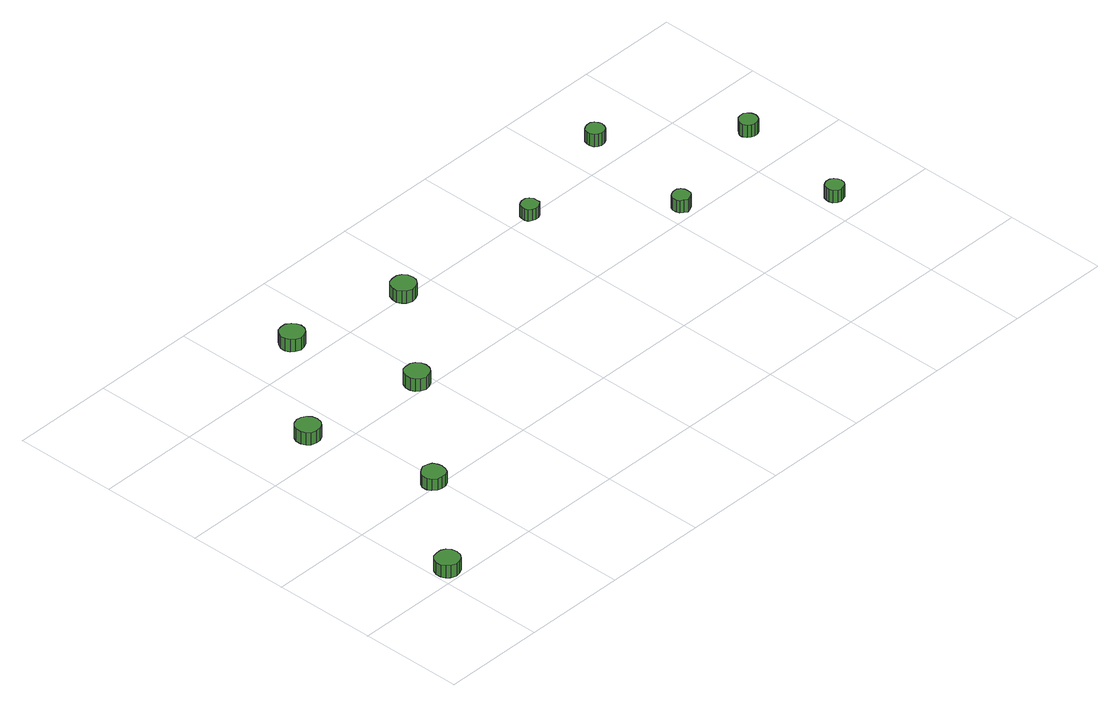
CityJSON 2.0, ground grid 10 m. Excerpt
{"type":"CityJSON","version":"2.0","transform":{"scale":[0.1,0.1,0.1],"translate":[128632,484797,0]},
"CityObjects":{
"tree1":{"type":"SolitaryVegetationObject","attributes":{"function":"something"},"geometry":[{"type":"MultiSurface","lod":"1","boundaries":[[[0,1,2,3,4,5,6,7,8,9,10,11,12,13,14]],[[15,16,17,18,19,20,21,22,23,24,25,26,27,28,29]],[[0,29,28,1]],[[1,28,27,2]],[[2,27,26,3]],[[3,26,25,4]],[[4,25,24,5]],[[5,24,23,6]],[[6,23,22,7]],[[7,22,21,8]],[[8,21,20,9]],[[9,20,19,10]],[[10,19,18,11]],[[11,18,17,12]],[[12,17,16,13]],[[13,16,15,14]],[[14,15,29,0]]]}]},
"tree2":{"type":"SolitaryVegetationObject","attributes":{"function":"something"},"geometry":[{"type":"MultiSurface","lod":"1","boundaries":[[[30,31,32,33,34,35,36,37,38,39,40,41,42,43,44]],[[45,46,47,48,49,50,51,52,53,54,55,56,57,58,59]],[[30,59,58,31]],[[31,58,57,32]],[[32,57,56,33]],[[33,56,55,34]],[[34,55,54,35]],[[35,54,53,36]],[[36,53,52,37]],[[37,52,51,38]],[[38,51,50,39]],[[39,50,49,40]],[[40,49,48,41]],[[41,48,47,42]],[[42,47,46,43]],[[43,46,45,44]],[[44,45,59,30]]]}]},
"tree3":{"type":"SolitaryVegetationObject","attributes":{"function":"something"},"geometry":[{"type":"MultiSurface","lod":"1","boundaries":[[[60,61,62,63,64,65,66,67,68,69,70,71,72,73,74]],[[75,76,77,78,79,80,81,82,83,84,85,86,87,88,89]],[[60,89,88,61]],[[61,88,87,62]],[[62,87,86,63]],[[63,86,85,64]],[[64,85,84,65]],[[65,84,83,66]],[[66,83,82,67]],[[67,82,81,68]],[[68,81,80,69]],[[69,80,79,70]],[[70,79,78,71]],[[71,78,77,72]],[[72,77,76,73]],[[73,76,75,74]],[[74,75,89,60]]]}]},
"tree4":{"type":"SolitaryVegetationObject","attributes":{"function":"something"},"geometry":[{"type":"MultiSurface","lod":"1","boundaries":[[[90,91,92,93,94,95,96,97,98,99,100,101,102,103,104]],[[105,106,107,108,109,110,111,112,113,114,115,116,117,118,119]],[[90,119,118,91]],[[91,118,117,92]],[[92,117,116,93]],[[93,116,115,94]],[[94,115,114,95]],[[95,114,113,96]],[[96,113,112,97]],[[97,112,111,98]],[[98,111,110,99]],[[99,110,109,100]],[[100,109,108,101]],[[101,108,107,102]],[[102,107,106,103]],[[103,106,105,104]],[[104,105,119,90]]]}]},
"tree5":{"type":"SolitaryVegetationObject","attributes":{"function":"something"},"geometry":[{"type":"MultiSurface","lod":"1","boundaries":[[[120,121,122,123,124,125,126,127,128,129,130,131,132,133,134]],[[135,136,137,138,139,140,141,142,143,144,145,146,147,148,149]],[[120,149,148,121]],[[121,148,147,122]],[[122,147,146,123]],[[123,146,145,124]],[[124,145,144,125]],[[125,144,143,126]],[[126,143,142,127]],[[127,142,141,128]],[[128,141,140,129]],[[129,140,139,130]],[[130,139,138,131]],[[131,138,137,132]],[[132,137,136,133]],[[133,136,135,134]],[[134,135,149,120]]]}]},
"tree6":{"type":"SolitaryVegetationObject","attributes":{"function":"something"},"geometry":[{"type":"MultiSurface","lod":"1","boundaries":[[[150,151,152,153,154,155,156,157,158,159,160,161,162,163,164]],[[165,166,167,168,169,170,171,172,173,174,175,176,177,178,179]],[[150,179,178,151]],[[151,178,177,152]],[[152,177,176,153]],[[153,176,175,154]],[[154,175,174,155]],[[155,174,173,156]],[[156,173,172,157]],[[157,172,171,158]],[[158,171,170,159]],[[159,170,169,160]],[[160,169,168,161]],[[161,168,167,162]],[[162,167,166,163]],[[163,166,165,164]],[[164,165,179,150]]]}]},
"tree7":{"type":"SolitaryVegetationObject","attributes":{"function":"something"},"geometry":[{"type":"MultiSurface","lod":"1","boundaries":[[[180,181,182,183,184,185,186,187,188,189,190,191,192,193,194]],[[195,196,197,198,199,200,201,202,203,204,205,206,207,208,209]],[[180,209,208,181]],[[181,208,207,182]],[[182,207,206,183]],[[183,206,205,184]],[[184,205,204,185]],[[185,204,203,186]],[[186,203,202,187]],[[187,202,201,188]],[[188,201,200,189]],[[189,200,199,190]],[[190,199,198,191]],[[191,198,197,192]],[[192,197,196,193]],[[193,196,195,194]],[[194,195,209,180]]]}]},
"tree8":{"type":"SolitaryVegetationObject","attributes":{"function":"something"},"geometry":[{"type":"MultiSurface","lod":"1","boundaries":[[[210,211,212,213,214,215,216,217,218,219,220,221,222,223,224]],[[225,226,227,228,229,230,231,232,233,234,235,236,237,238,239]],[[210,239,238,211]],[[211,238,237,212]],[[212,237,236,213]],[[213,236,235,214]],[[214,235,234,215]],[[215,234,233,216]],[[216,233,232,217]],[[217,232,231,218]],[[218,231,230,219]],[[219,230,229,220]],[[220,229,228,221]],[[221,228,227,222]],[[222,227,226,223]],[[223,226,225,224]],[[224,225,239,210]]]}]},
"tree9":{"type":"SolitaryVegetationObject","attributes":{"function":"something"},"geometry":[{"type":"MultiSurface","lod":"1","boundaries":[[[240,241,242,243,244,245,246,247,248,249,250,251,252,253,254]],[[255,256,257,258,259,260,261,262,263,264,265,266,267,268,269]],[[240,269,268,241]],[[241,268,267,242]],[[242,267,266,243]],[[243,266,265,244]],[[244,265,264,245]],[[245,264,263,246]],[[246,263,262,247]],[[247,262,261,248]],[[248,261,260,249]],[[249,260,259,250]],[[250,259,258,251]],[[251,258,257,252]],[[252,257,256,253]],[[253,256,255,254]],[[254,255,269,240]]]}]},
"tree10":{"type":"SolitaryVegetationObject","attributes":{"function":"something"},"geometry":[{"type":"MultiSurface","lod":"1","boundaries":[[[270,271,272,273,274,275,276,277,278,279,280,281,282,283,284]],[[285,286,287,288,289,290,291,292,293,294,295,296,297,298,299]],[[270,299,298,271]],[[271,298,297,272]],[[272,297,296,273]],[[273,296,295,274]],[[274,295,294,275]],[[275,294,293,276]],[[276,293,292,277]],[[277,292,291,278]],[[278,291,290,279]],[[279,290,289,280]],[[280,289,288,281]],[[281,288,287,282]],[[282,287,286,283]],[[283,286,285,284]],[[284,285,299,270]]]}]},
"tree11":{"type":"SolitaryVegetationObject","attributes":{"function":"something"},"geometry":[{"type":"MultiSurface","lod":"1","boundaries":[[[300,301,302,303,304,305,306,307,308,309,310,311,312,313,314]],[[315,316,317,318,319,320,321,322,323,324,325,326,327,328,329]],[[300,329,328,301]],[[301,328,327,302]],[[302,327,326,303]],[[303,326,325,304]],[[304,325,324,305]],[[305,324,323,306]],[[306,323,322,307]],[[307,322,321,308]],[[308,321,320,309]],[[309,320,319,310]],[[310,319,318,311]],[[311,318,317,312]],[[312,317,316,313]],[[313,316,315,314]],[[314,315,329,300]]]}]}
},
"vertices":[
[26,14,17],[25,19,17],[22,23,17],[18,25,17],[13,25,17],[8,24,17],[5,21,17],[3,16,17],[3,11,17],[5,7,17],[8,4,17],[13,2,17],[18,3,17],[22,5,17],[25,9,17],[25,9,4],[22,5,4],[18,3,4],[13,2,4],[8,4,4],[5,7,4],[3,11,4],[3,16,4],[5,21,4],[8,24,4],[13,25,4],[18,25,4],[22,23,4],[25,19,4],[26,14,4],
[105,105,17],[104,109,17],[102,113,17],[98,115,17],[93,116,17],[89,114,17],[85,111,17],[83,107,17],[83,102,17],[85,98,17],[89,95,17],[93,94,17],[98,94,17],[102,96,17],[104,100,17],[104,100,5],[102,96,5],[98,94,5],[93,94,5],[89,95,5],[85,98,5],[83,102,5],[83,107,5],[85,111,5],[89,114,5],[93,116,5],[98,115,5],[102,113,5],[104,109,5],[105,105,5],
[80,226,18],[79,231,18],[76,235,18],[72,237,18],[67,238,18],[62,236,18],[59,233,18],[57,229,18],[57,224,18],[59,219,18],[62,216,18],[67,215,18],[72,215,18],[76,217,18],[79,221,18],[79,221,5],[76,217,5],[72,215,5],[67,215,5],[62,216,5],[59,219,5],[57,224,5],[57,229,5],[59,233,5],[62,236,5],[67,238,5],[72,237,5],[76,235,5],[79,231,5],[80,226,5],
[198,210,18],[197,215,18],[194,219,18],[190,221,18],[185,221,18],[180,220,18],[177,217,18],[175,212,18],[175,207,18],[177,203,18],[180,200,18],[185,198,18],[190,199,18],[194,201,18],[197,205,18],[197,205,5],[194,201,5],[190,199,5],[185,198,5],[180,200,5],[177,203,5],[175,207,5],[175,212,5],[177,217,5],[180,220,5],[185,221,5],[190,221,5],[194,219,5],[197,215,5],[198,210,5],
[166,325,18],[165,329,18],[162,333,18],[158,336,18],[153,336,18],[148,335,18],[145,331,18],[143,327,18],[143,322,18],[145,318,18],[148,315,18],[153,313,18],[158,314,18],[162,316,18],[165,320,18],[165,320,5],[162,316,5],[158,314,5],[153,313,5],[148,315,5],[145,318,5],[143,322,5],[143,327,5],[145,331,5],[148,335,5],[153,336,5],[158,336,5],[162,333,5],[165,329,5],[166,325,5],
[281,303,17],[280,308,17],[277,312,17],[273,314,17],[268,314,17],[263,313,17],[260,310,17],[258,305,17],[258,300,17],[260,296,17],[263,293,17],[268,291,17],[273,292,17],[277,294,17],[280,298,17],[280,298,4],[277,294,4],[273,292,4],[268,291,4],[263,293,4],[260,296,4],[258,300,4],[258,305,4],[260,310,4],[263,313,4],[268,314,4],[273,314,4],[277,312,4],[280,308,4],[281,303,4],
[431,300,17],[431,303,17],[429,306,17],[426,308,17],[422,308,17],[419,307,17],[416,305,17],[415,302,17],[415,298,17],[416,295,17],[419,293,17],[422,292,17],[426,292,17],[429,294,17],[431,296,17],[431,296,5],[429,294,5],[426,292,5],[422,292,5],[419,293,5],[416,295,5],[415,298,5],[415,302,5],[416,305,5],[419,307,5],[422,308,5],[426,308,5],[429,306,5],[431,303,5],[431,300,5],
[528,215,17],[528,218,17],[526,221,17],[523,223,17],[519,223,17],[516,222,17],[513,220,17],[512,217,17],[512,213,17],[513,210,17],[516,208,17],[519,206,17],[523,207,17],[526,209,17],[528,211,17],[528,211,4],[526,209,4],[523,207,4],[519,206,4],[516,208,4],[513,210,4],[512,213,4],[512,217,4],[513,220,4],[516,222,4],[519,223,4],[523,223,4],[526,221,4],[528,218,4],[528,215,4],
[547,332,17],[546,335,17],[544,338,17],[541,340,17],[537,340,17],[534,339,17],[531,337,17],[530,333,17],[530,330,17],[531,326,17],[534,324,17],[537,323,17],[541,323,17],[544,325,17],[546,328,17],[546,328,4],[544,325,4],[541,323,4],[537,323,4],[534,324,4],[531,326,4],[530,330,4],[530,333,4],[531,337,4],[534,339,4],[537,340,4],[541,340,4],[544,338,4],[546,335,4],[547,332,4],
[627,129,18],[626,132,18],[624,135,18],[621,137,18],[617,137,18],[614,136,18],[611,134,18],[610,130,18],[610,127,18],[611,124,18],[614,121,18],[617,120,18],[621,121,18],[624,122,18],[626,125,18],[626,125,5],[624,122,5],[621,121,5],[617,120,5],[614,121,5],[611,124,5],[610,127,5],[610,130,5],[611,134,5],[614,136,5],[617,137,5],[621,137,5],[624,135,5],[626,132,5],[627,129,5],
[645,245,17],[644,249,17],[642,252,17],[639,254,17],[635,254,17],[632,253,17],[629,250,17],[627,247,17],[627,244,17],[629,240,17],[632,238,17],[635,237,17],[639,237,17],[642,239,17],[644,242,17],[644,242,4],[642,239,4],[639,237,4],[635,237,4],[632,238,4],[629,240,4],[627,244,4],[627,247,4],[629,250,4],[632,253,4],[635,254,4],[639,254,4],[642,252,4],[644,249,4],[645,245,4]
]}
